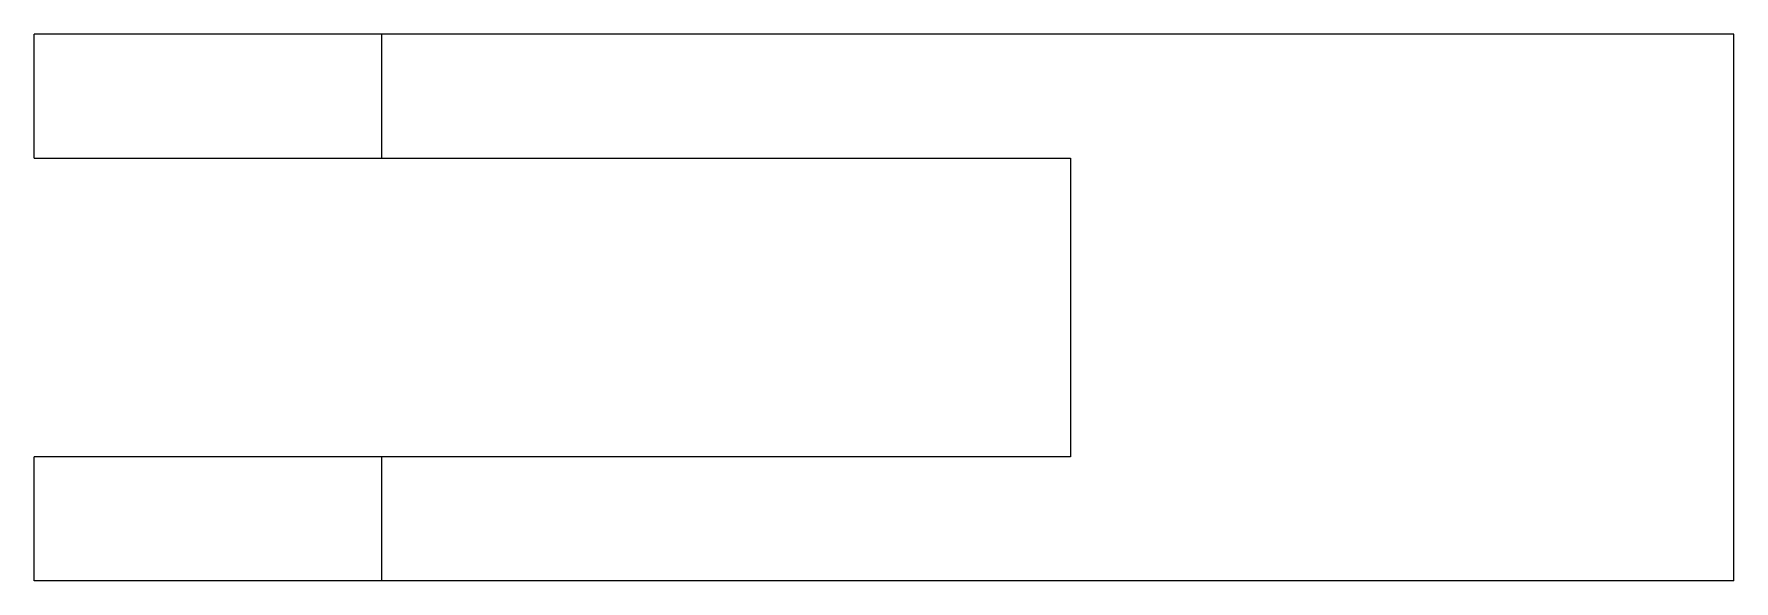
# Model space of a CAD drawing. Header units: metres. Extents: x -21.7 to 46.7, y -22 to 0.
import ezdxf

# ---------------------------------------------------------------- set-up
doc = ezdxf.new("R2010")
doc.units = ezdxf.units.M

msp = doc.modelspace()

# ---------------------------------------------------------------- linework, layer by layer
for points in [[(-21.7, -5), (-21.7, -4.9), (-21.7, -4.8), (-21.7, -4.7), (-21.7, -4.6), (-21.7, -4.5), (-21.7, -4.4), (-21.7, -4.3), (-21.7, -4.2), (-21.7, -4.1), (-21.7, -4), (-21.7, -3.9), (-21.7, -3.8), (-21.7, -3.7), (-21.7, -3.6), (-21.7, -3.5), (-21.7, -3.4), (-21.7, -3.3), (-21.7, -3.2), (-21.7, -3.1), (-21.7, -3), (-21.7, -2.9), (-21.7, -2.8), (-21.7, -2.7), (-21.7, -2.6), (-21.7, -2.5), (-21.7, -2.4), (-21.7, -2.3), (-21.7, -2.2), (-21.7, -2.1), (-21.7, -2), (-21.7, -1.9), (-21.7, -1.8), (-21.7, -1.7), (-21.7, -1.6), (-21.7, -1.5), (-21.7, -1.4), (-21.7, -1.3), (-21.7, -1.2), (-21.7, -1.1), (-21.7, -1), (-21.7, -0.9), (-21.7, -0.8), (-21.7, -0.7), (-21.7, -0.6), (-21.7, -0.5), (-21.7, -0.4), (-21.7, -0.3), (-21.7, -0.2), (-21.7, -0.1), (-21.7, 0)], [(-7.7, 0), (-7.749, 0), (-7.798, 0), (-7.847, 0), (-7.938, 0), (-8.083, 0), (-8.228, 0), (-8.373, 0), (-8.593, 0), (-8.827, 0), (-9.06, 0), (-9.316, 0), (-9.626, 0), (-9.937, 0), (-10.247, 0), (-10.601, 0), (-10.973, 0), (-11.344, 0), (-11.722, 0), (-12.136, 0), (-12.551, 0), (-12.965, 0), (-13.392, 0), (-13.828, 0), (-14.264, 0), (-14.7, 0), (-15.136, 0), (-15.572, 0), (-16.008, 0), (-16.435, 0), (-16.849, 0), (-17.264, 0), (-17.678, 0), (-18.056, 0), (-18.427, 0), (-18.799, 0), (-19.153, 0), (-19.463, 0), (-19.774, 0), (-20.084, 0), (-20.34, 0), (-20.573, 0), (-20.807, 0), (-21.027, 0), (-21.172, 0), (-21.317, 0), (-21.462, 0), (-21.553, 0), (-21.602, 0), (-21.651, 0), (-21.7, 0)], [(-7.7, -5), (-7.7, -4.9), (-7.7, -4.8), (-7.7, -4.7), (-7.7, -4.6), (-7.7, -4.5), (-7.7, -4.4), (-7.7, -4.3), (-7.7, -4.2), (-7.7, -4.1), (-7.7, -4), (-7.7, -3.9), (-7.7, -3.8), (-7.7, -3.7), (-7.7, -3.6), (-7.7, -3.5), (-7.7, -3.4), (-7.7, -3.3), (-7.7, -3.2), (-7.7, -3.1), (-7.7, -3), (-7.7, -2.9), (-7.7, -2.8), (-7.7, -2.7), (-7.7, -2.6), (-7.7, -2.5), (-7.7, -2.4), (-7.7, -2.3), (-7.7, -2.2), (-7.7, -2.1), (-7.7, -2), (-7.7, -1.9), (-7.7, -1.8), (-7.7, -1.7), (-7.7, -1.6), (-7.7, -1.5), (-7.7, -1.4), (-7.7, -1.3), (-7.7, -1.2), (-7.7, -1.1), (-7.7, -1), (-7.7, -0.9), (-7.7, -0.8), (-7.7, -0.7), (-7.7, -0.6), (-7.7, -0.5), (-7.7, -0.4), (-7.7, -0.3), (-7.7, -0.2), (-7.7, -0.1), (-7.7, 0)], [(46.7, 0), (45.612, 0), (44.524, 0), (43.436, 0), (42.348, 0), (41.26, 0), (40.172, 0), (39.084, 0), (37.996, 0), (36.908, 0), (35.82, 0), (34.732, 0), (33.644, 0), (32.556, 0), (31.468, 0), (30.38, 0), (29.292, 0), (28.204, 0), (27.116, 0), (26.028, 0), (24.94, 0), (23.852, 0), (22.764, 0), (21.676, 0), (20.588, 0), (19.5, 0), (18.412, 0), (17.324, 0), (16.236, 0), (15.148, 0), (14.06, 0), (12.972, 0), (11.884, 0), (10.796, 0), (9.708, 0), (8.62, 0), (7.532, 0), (6.444, 0), (5.356, 0), (4.268, 0), (3.18, 0), (2.092, 0), (1.004, 0), (-0.084, 0), (-1.172, 0), (-2.26, 0), (-3.348, 0), (-4.436, 0), (-5.524, 0), (-6.612, 0), (-7.7, 0)], [(46.7, -22), (46.7, -21.56), (46.7, -21.12), (46.7, -20.68), (46.7, -20.24), (46.7, -19.8), (46.7, -19.36), (46.7, -18.92), (46.7, -18.48), (46.7, -18.04), (46.7, -17.6), (46.7, -17.16), (46.7, -16.72), (46.7, -16.28), (46.7, -15.84), (46.7, -15.4), (46.7, -14.96), (46.7, -14.52), (46.7, -14.08), (46.7, -13.64), (46.7, -13.2), (46.7, -12.76), (46.7, -12.32), (46.7, -11.88), (46.7, -11.44), (46.7, -11), (46.7, -10.56), (46.7, -10.12), (46.7, -9.68), (46.7, -9.24), (46.7, -8.8), (46.7, -8.36), (46.7, -7.92), (46.7, -7.48), (46.7, -7.04), (46.7, -6.6), (46.7, -6.16), (46.7, -5.72), (46.7, -5.28), (46.7, -4.84), (46.7, -4.4), (46.7, -3.96), (46.7, -3.52), (46.7, -3.08), (46.7, -2.64), (46.7, -2.2), (46.7, -1.76), (46.7, -1.32), (46.7, -0.88), (46.7, -0.44), (46.7, 0)], [(-21.7, -5), (-21.651, -5), (-21.602, -5), (-21.553, -5), (-21.462, -5), (-21.317, -5), (-21.172, -5), (-21.027, -5), (-20.807, -5), (-20.573, -5), (-20.34, -5), (-20.084, -5), (-19.774, -5), (-19.463, -5), (-19.153, -5), (-18.799, -5), (-18.427, -5), (-18.056, -5), (-17.678, -5), (-17.264, -5), (-16.849, -5), (-16.435, -5), (-16.008, -5), (-15.572, -5), (-15.136, -5), (-14.7, -5), (-14.264, -5), (-13.828, -5), (-13.392, -5), (-12.965, -5), (-12.551, -5), (-12.136, -5), (-11.722, -5), (-11.344, -5), (-10.973, -5), (-10.601, -5), (-10.247, -5), (-9.937, -5), (-9.626, -5), (-9.316, -5), (-9.06, -5), (-8.827, -5), (-8.593, -5), (-8.373, -5), (-8.228, -5), (-8.083, -5), (-7.938, -5), (-7.847, -5), (-7.798, -5), (-7.749, -5), (-7.7, -5)], [(-7.7, -5), (-7.146, -5), (-6.592, -5), (-6.038, -5), (-5.484, -5), (-4.93, -5), (-4.376, -5), (-3.822, -5), (-3.268, -5), (-2.714, -5), (-2.16, -5), (-1.606, -5), (-1.052, -5), (-0.498, -5), (0.056, -5), (0.61, -5), (1.164, -5), (1.718, -5), (2.272, -5), (2.826, -5), (3.38, -5), (3.934, -5), (4.488, -5), (5.042, -5), (5.596, -5), (6.15, -5), (6.704, -5), (7.258, -5), (7.812, -5), (8.366, -5), (8.92, -5), (9.474, -5), (10.028, -5), (10.582, -5), (11.136, -5), (11.69, -5), (12.244, -5), (12.798, -5), (13.352, -5), (13.906, -5), (14.46, -5), (15.014, -5), (15.568, -5), (16.122, -5), (16.676, -5), (17.23, -5), (17.784, -5), (18.338, -5), (18.892, -5), (19.446, -5), (20, -5)], [(20, -5), (20, -5.24), (20, -5.48), (20, -5.72), (20, -5.96), (20, -6.2), (20, -6.44), (20, -6.68), (20, -6.92), (20, -7.16), (20, -7.4), (20, -7.64), (20, -7.88), (20, -8.12), (20, -8.36), (20, -8.6), (20, -8.84), (20, -9.08), (20, -9.32), (20, -9.56), (20, -9.8), (20, -10.04), (20, -10.28), (20, -10.52), (20, -10.76), (20, -11), (20, -11.24), (20, -11.48), (20, -11.72), (20, -11.96), (20, -12.2), (20, -12.44), (20, -12.68), (20, -12.92), (20, -13.16), (20, -13.4), (20, -13.64), (20, -13.88), (20, -14.12), (20, -14.36), (20, -14.6), (20, -14.84), (20, -15.08), (20, -15.32), (20, -15.56), (20, -15.8), (20, -16.04), (20, -16.28), (20, -16.52), (20, -16.76), (20, -17)], [(-7.7, -17), (-7.749, -17), (-7.798, -17), (-7.847, -17), (-7.938, -17), (-8.083, -17), (-8.228, -17), (-8.373, -17), (-8.593, -17), (-8.827, -17), (-9.06, -17), (-9.316, -17), (-9.626, -17), (-9.937, -17), (-10.247, -17), (-10.601, -17), (-10.973, -17), (-11.344, -17), (-11.722, -17), (-12.136, -17), (-12.551, -17), (-12.965, -17), (-13.392, -17), (-13.828, -17), (-14.264, -17), (-14.7, -17), (-15.136, -17), (-15.572, -17), (-16.008, -17), (-16.435, -17), (-16.849, -17), (-17.264, -17), (-17.678, -17), (-18.056, -17), (-18.427, -17), (-18.799, -17), (-19.153, -17), (-19.463, -17), (-19.774, -17), (-20.084, -17), (-20.34, -17), (-20.573, -17), (-20.807, -17), (-21.027, -17), (-21.172, -17), (-21.317, -17), (-21.462, -17), (-21.553, -17), (-21.602, -17), (-21.651, -17), (-21.7, -17)], [(-21.7, -22), (-21.7, -21.9), (-21.7, -21.8), (-21.7, -21.7), (-21.7, -21.6), (-21.7, -21.5), (-21.7, -21.4), (-21.7, -21.3), (-21.7, -21.2), (-21.7, -21.1), (-21.7, -21), (-21.7, -20.9), (-21.7, -20.8), (-21.7, -20.7), (-21.7, -20.6), (-21.7, -20.5), (-21.7, -20.4), (-21.7, -20.3), (-21.7, -20.2), (-21.7, -20.1), (-21.7, -20), (-21.7, -19.9), (-21.7, -19.8), (-21.7, -19.7), (-21.7, -19.6), (-21.7, -19.5), (-21.7, -19.4), (-21.7, -19.3), (-21.7, -19.2), (-21.7, -19.1), (-21.7, -19), (-21.7, -18.9), (-21.7, -18.8), (-21.7, -18.7), (-21.7, -18.6), (-21.7, -18.5), (-21.7, -18.4), (-21.7, -18.3), (-21.7, -18.2), (-21.7, -18.1), (-21.7, -18), (-21.7, -17.9), (-21.7, -17.8), (-21.7, -17.7), (-21.7, -17.6), (-21.7, -17.5), (-21.7, -17.4), (-21.7, -17.3), (-21.7, -17.2), (-21.7, -17.1), (-21.7, -17)], [(20, -17), (19.446, -17), (18.892, -17), (18.338, -17), (17.784, -17), (17.23, -17), (16.676, -17), (16.122, -17), (15.568, -17), (15.014, -17), (14.46, -17), (13.906, -17), (13.352, -17), (12.798, -17), (12.244, -17), (11.69, -17), (11.136, -17), (10.582, -17), (10.028, -17), (9.474, -17), (8.92, -17), (8.366, -17), (7.812, -17), (7.258, -17), (6.704, -17), (6.15, -17), (5.596, -17), (5.042, -17), (4.488, -17), (3.934, -17), (3.38, -17), (2.826, -17), (2.272, -17), (1.718, -17), (1.164, -17), (0.61, -17), (0.056, -17), (-0.498, -17), (-1.052, -17), (-1.606, -17), (-2.16, -17), (-2.714, -17), (-3.268, -17), (-3.822, -17), (-4.376, -17), (-4.93, -17), (-5.484, -17), (-6.038, -17), (-6.592, -17), (-7.146, -17), (-7.7, -17)], [(-7.7, -22), (-7.7, -21.9), (-7.7, -21.8), (-7.7, -21.7), (-7.7, -21.6), (-7.7, -21.5), (-7.7, -21.4), (-7.7, -21.3), (-7.7, -21.2), (-7.7, -21.1), (-7.7, -21), (-7.7, -20.9), (-7.7, -20.8), (-7.7, -20.7), (-7.7, -20.6), (-7.7, -20.5), (-7.7, -20.4), (-7.7, -20.3), (-7.7, -20.2), (-7.7, -20.1), (-7.7, -20), (-7.7, -19.9), (-7.7, -19.8), (-7.7, -19.7), (-7.7, -19.6), (-7.7, -19.5), (-7.7, -19.4), (-7.7, -19.3), (-7.7, -19.2), (-7.7, -19.1), (-7.7, -19), (-7.7, -18.9), (-7.7, -18.8), (-7.7, -18.7), (-7.7, -18.6), (-7.7, -18.5), (-7.7, -18.4), (-7.7, -18.3), (-7.7, -18.2), (-7.7, -18.1), (-7.7, -18), (-7.7, -17.9), (-7.7, -17.8), (-7.7, -17.7), (-7.7, -17.6), (-7.7, -17.5), (-7.7, -17.4), (-7.7, -17.3), (-7.7, -17.2), (-7.7, -17.1), (-7.7, -17)], [(-7.7, -22), (-7.749, -22), (-7.798, -22), (-7.847, -22), (-7.938, -22), (-8.083, -22), (-8.228, -22), (-8.373, -22), (-8.593, -22), (-8.827, -22), (-9.06, -22), (-9.316, -22), (-9.626, -22), (-9.937, -22), (-10.247, -22), (-10.601, -22), (-10.973, -22), (-11.344, -22), (-11.722, -22), (-12.136, -22), (-12.551, -22), (-12.965, -22), (-13.392, -22), (-13.828, -22), (-14.264, -22), (-14.7, -22), (-15.136, -22), (-15.572, -22), (-16.008, -22), (-16.435, -22), (-16.849, -22), (-17.264, -22), (-17.678, -22), (-18.056, -22), (-18.427, -22), (-18.799, -22), (-19.153, -22), (-19.463, -22), (-19.774, -22), (-20.084, -22), (-20.34, -22), (-20.573, -22), (-20.807, -22), (-21.027, -22), (-21.172, -22), (-21.317, -22), (-21.462, -22), (-21.553, -22), (-21.602, -22), (-21.651, -22), (-21.7, -22)], [(46.7, -22), (45.612, -22), (44.524, -22), (43.436, -22), (42.348, -22), (41.26, -22), (40.172, -22), (39.084, -22), (37.996, -22), (36.908, -22), (35.82, -22), (34.732, -22), (33.644, -22), (32.556, -22), (31.468, -22), (30.38, -22), (29.292, -22), (28.204, -22), (27.116, -22), (26.028, -22), (24.94, -22), (23.852, -22), (22.764, -22), (21.676, -22), (20.588, -22), (19.5, -22), (18.412, -22), (17.324, -22), (16.236, -22), (15.148, -22), (14.06, -22), (12.972, -22), (11.884, -22), (10.796, -22), (9.708, -22), (8.62, -22), (7.532, -22), (6.444, -22), (5.356, -22), (4.268, -22), (3.18, -22), (2.092, -22), (1.004, -22), (-0.084, -22), (-1.172, -22), (-2.26, -22), (-3.348, -22), (-4.436, -22), (-5.524, -22), (-6.612, -22), (-7.7, -22)]]:
    msp.add_lwpolyline(points)

doc.saveas('drawing.dxf')
